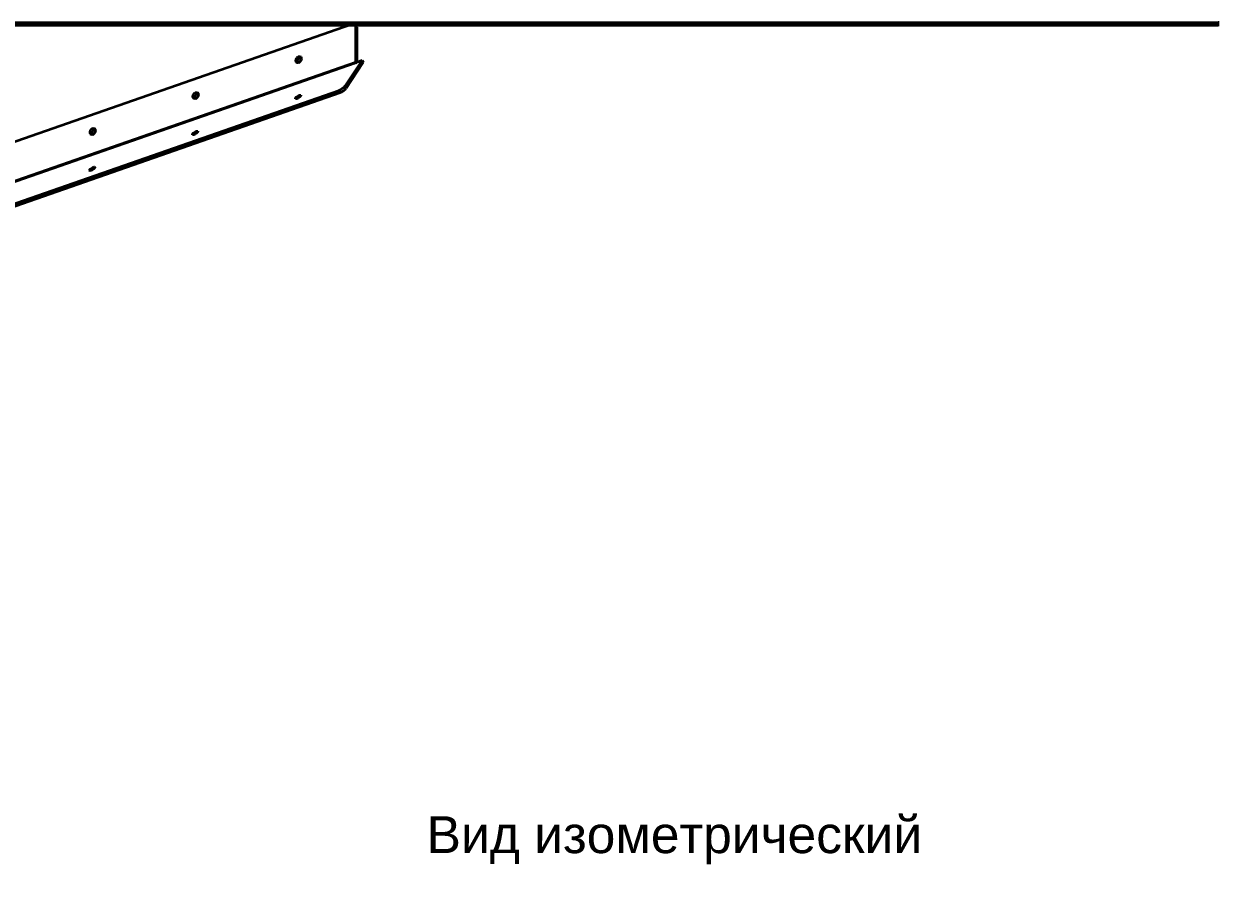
# Model space of a CAD drawing. Header units: millimetres. Extents: x 0 to 420, y 0 to 297.
# Drawn here: x 237.3 to 350.6, y 136.9 to 219.5 of the extents above; entities that cross this region are included whole.
import ezdxf

# ---------------------------------------------------------------- set-up
doc = ezdxf.new("R2010")
doc.units = ezdxf.units.MM
doc.styles.add('GOST', font='Arial')

msp = doc.modelspace()

# ---------------------------------------------------------------- linework, layer by layer
at = {"color": 1, "lineweight": 35}
for p, q in [((46.39, 142.07), (268.35, 219.44)), ((268.35, 219.44), (268.42, 219.46)), ((268.42, 219.46), (268.48, 219.46)), ((268.48, 219.46), (268.54, 219.45)), ((268.54, 219.45), (268.59, 219.43)), ((268.59, 219.43), (268.66, 219.38)), ((268.75, 219.35), (268.59, 219.43)), ((268.66, 219.38), (268.7, 219.31)), ((268.71, 219.36), (268.66, 219.37)), ((268.7, 219.31), (268.73, 219.23)), ((268.75, 219.35), (268.71, 219.36)), ((268.73, 219.23), (268.74, 219.13)), ((268.74, 219.13), (268.74, 215.85)), ((268.74, 219.13), (268.9, 219.04)), ((268.81, 219.3), (268.75, 219.35)), ((268.86, 219.23), (268.81, 219.3)), ((268.89, 219.14), (268.86, 219.23)), ((268.9, 219.04), (268.89, 219.14)), ((268.9, 215.87), (268.9, 219.04)), ((263.32, 216.36), (263.37, 216.38)), ((263.37, 216.38), (263.42, 216.39)), ((263.42, 216.39), (263.47, 216.38)), ((263.47, 216.38), (263.51, 216.37)), ((268.71, 215.74), (50.46, 139.65)), ((50.49, 139.77), (268.74, 215.85)), ((263.1, 216.01), (263.11, 216.07)), ((263.1, 215.96), (263.1, 216.01)), ((263.11, 215.9), (263.1, 215.96)), ((263.11, 216.07), (263.13, 216.13)), ((263.13, 215.86), (263.11, 215.9)), ((263.13, 216.13), (263.15, 216.19)), ((263.16, 215.82), (263.13, 215.86)), ((263.15, 216.19), (263.19, 216.24)), ((263.2, 215.79), (263.16, 215.82)), ((263.19, 216.24), (263.23, 216.29)), ((263.26, 215.78), (263.2, 215.79)), ((263.23, 216.29), (263.27, 216.33)), ((263.27, 216.02), (263.26, 215.93)), ((263.26, 215.93), (263.26, 215.84)), ((263.26, 215.84), (263.29, 215.77)), ((263.33, 215.78), (263.26, 215.78)), ((263.27, 216.33), (263.32, 216.36)), ((263.31, 216.1), (263.27, 216.02)), ((263.36, 216.18), (263.31, 216.1)), ((263.4, 215.81), (263.33, 215.78)), ((263.43, 216.24), (263.36, 216.18)), ((263.47, 215.86), (263.4, 215.81)), ((263.5, 216.28), (263.43, 216.24)), ((263.52, 215.92), (263.47, 215.86)), ((263.58, 216.3), (263.5, 216.28)), ((263.51, 216.37), (263.55, 216.33)), ((263.57, 216), (263.52, 215.92)), ((263.55, 216.33), (263.58, 216.29)), ((263.6, 216.08), (263.57, 216)), ((263.58, 216.29), (263.6, 216.23)), ((263.6, 216.23), (263.61, 216.17)), ((263.61, 216.17), (263.6, 216.08)), ((269.36, 216.03), (267.73, 213.56)), ((267.85, 213.36), (269.48, 215.83)), ((268.74, 215.79), (268.71, 215.74)), ((268.71, 215.72), (268.71, 215.74)), ((268.71, 215.74), (268.73, 215.72)), ((268.72, 215.72), (268.71, 215.72)), ((268.75, 215.73), (268.72, 215.72)), ((268.74, 215.85), (268.74, 215.79)), ((268.79, 215.76), (268.75, 215.73)), ((268.85, 215.85), (268.79, 215.76)), ((268.85, 215.85), (269.36, 216.03)), ((269.36, 216.03), (269.48, 215.83)), ((49.1, 137.14), (267.16, 213.15)), ((253.61, 212.98), (253.66, 212.98)), ((253.66, 212.98), (253.71, 212.98)), ((253.71, 212.98), (253.75, 212.96)), ((267.32, 213.22), (267.16, 213.15)), ((267.16, 213.15), (267.28, 212.95)), ((267.28, 212.95), (267.45, 213.03)), ((267.49, 213.33), (267.32, 213.22)), ((267.45, 213.03), (267.61, 213.13)), ((267.63, 213.45), (267.49, 213.33)), ((267.61, 213.13), (267.76, 213.25)), ((267.68, 213.5), (267.63, 213.45)), ((267.73, 213.56), (267.68, 213.5)), ((267.85, 213.36), (267.73, 213.56)), ((267.76, 213.25), (267.81, 213.3)), ((267.81, 213.3), (267.85, 213.36)), ((49.23, 136.94), (267.28, 212.95)), ((253.34, 212.61), (253.35, 212.67)), ((253.34, 212.55), (253.34, 212.61)), ((253.35, 212.5), (253.34, 212.55)), ((253.35, 212.67), (253.37, 212.73)), ((253.37, 212.46), (253.35, 212.5)), ((253.37, 212.73), (253.39, 212.79)), ((253.4, 212.42), (253.37, 212.46)), ((253.39, 212.79), (253.43, 212.84)), ((253.44, 212.39), (253.4, 212.42)), ((253.43, 212.84), (253.47, 212.89)), ((253.5, 212.37), (253.44, 212.39)), ((253.47, 212.89), (253.51, 212.93)), ((253.51, 212.61), (253.5, 212.53)), ((253.5, 212.53), (253.5, 212.44)), ((253.5, 212.44), (253.53, 212.37)), ((253.57, 212.38), (253.5, 212.37)), ((253.51, 212.93), (253.56, 212.96)), ((253.55, 212.7), (253.51, 212.61)), ((253.6, 212.78), (253.55, 212.7)), ((253.56, 212.96), (253.61, 212.98)), ((253.64, 212.4), (253.57, 212.38)), ((253.67, 212.84), (253.6, 212.78)), ((253.71, 212.45), (253.64, 212.4)), ((253.74, 212.88), (253.67, 212.84)), ((253.76, 212.52), (253.71, 212.45)), ((253.82, 212.9), (253.74, 212.88)), ((253.75, 212.96), (253.79, 212.93)), ((253.81, 212.6), (253.76, 212.52)), ((253.79, 212.93), (253.82, 212.89)), ((253.84, 212.68), (253.81, 212.6)), ((253.82, 212.89), (253.84, 212.83)), ((253.84, 212.83), (253.85, 212.77)), ((253.85, 212.77), (253.84, 212.68)), ((263.04, 212.42), (263.08, 212.48)), ((263.04, 212.39), (263.04, 212.42)), ((263.04, 212.37), (263.04, 212.39)), ((263.07, 212.36), (263.04, 212.37)), ((263.12, 212.36), (263.07, 212.36)), ((263.08, 212.48), (263.15, 212.55)), ((263.19, 212.37), (263.12, 212.36)), ((263.15, 212.55), (263.24, 212.62)), ((263.27, 212.41), (263.19, 212.37)), ((263.24, 212.62), (263.34, 212.67)), ((263.35, 212.45), (263.27, 212.41)), ((263.34, 212.67), (263.43, 212.71)), ((263.42, 212.51), (263.35, 212.45)), ((263.48, 212.56), (263.42, 212.51)), ((263.43, 212.71), (263.51, 212.72)), ((263.53, 212.62), (263.48, 212.56)), ((263.51, 212.72), (263.53, 212.71)), ((263.53, 212.71), (263.55, 212.7)), ((263.55, 212.66), (263.53, 212.62)), ((263.55, 212.7), (263.55, 212.66)), ((243.85, 209.57), (243.9, 209.58)), ((243.9, 209.58), (243.95, 209.58)), ((243.58, 209.21), (243.59, 209.27)), ((243.58, 209.15), (243.58, 209.21)), ((243.59, 209.1), (243.58, 209.15)), ((243.59, 209.27), (243.61, 209.33)), ((243.61, 209.05), (243.59, 209.1)), ((243.61, 209.33), (243.63, 209.38)), ((243.64, 209.02), (243.61, 209.05)), ((243.63, 209.38), (243.67, 209.44)), ((243.68, 208.99), (243.64, 209.02)), ((243.67, 209.44), (243.71, 209.48)), ((243.74, 208.97), (243.68, 208.99)), ((243.71, 209.48), (243.75, 209.52)), ((243.75, 209.21), (243.74, 209.12)), ((243.74, 209.12), (243.74, 209.04)), ((243.74, 209.04), (243.77, 208.97)), ((243.81, 208.97), (243.74, 208.97)), ((243.75, 209.52), (243.8, 209.55)), ((243.79, 209.3), (243.75, 209.21)), ((243.84, 209.38), (243.79, 209.3)), ((243.8, 209.55), (243.85, 209.57)), ((243.88, 209), (243.81, 208.97)), ((243.91, 209.44), (243.84, 209.38)), ((243.94, 209.05), (243.88, 209)), ((243.98, 209.48), (243.91, 209.44)), ((244, 209.12), (243.94, 209.05)), ((243.95, 209.58), (243.99, 209.56)), ((244.05, 209.49), (243.98, 209.48)), ((243.99, 209.56), (244.03, 209.53)), ((244.05, 209.19), (244, 209.12)), ((244.03, 209.53), (244.06, 209.48)), ((244.08, 209.28), (244.05, 209.19)), ((244.06, 209.48), (244.08, 209.43)), ((244.08, 209.43), (244.09, 209.36)), ((244.09, 209.36), (244.08, 209.28)), ((253.28, 209.01), (253.32, 209.08)), ((253.28, 208.99), (253.28, 209.01)), ((253.28, 208.97), (253.28, 208.99)), ((253.31, 208.95), (253.28, 208.97)), ((253.36, 208.95), (253.31, 208.95)), ((253.32, 209.08), (253.39, 209.15)), ((253.43, 208.97), (253.36, 208.95)), ((253.39, 209.15), (253.48, 209.21)), ((253.5, 209), (253.43, 208.97)), ((253.48, 209.21), (253.58, 209.27)), ((253.58, 209.05), (253.5, 209)), ((253.58, 209.27), (253.67, 209.31)), ((253.66, 209.1), (253.58, 209.05)), ((253.72, 209.16), (253.66, 209.1)), ((253.67, 209.31), (253.75, 209.31)), ((253.77, 209.21), (253.72, 209.16)), ((253.75, 209.31), (253.77, 209.31)), ((253.77, 209.31), (253.79, 209.3)), ((253.79, 209.26), (253.77, 209.21)), ((253.79, 209.3), (253.79, 209.26)), ((243.51, 205.59), (243.52, 205.61)), ((243.52, 205.57), (243.51, 205.59)), ((243.52, 205.61), (243.56, 205.67)), ((243.55, 205.55), (243.52, 205.57)), ((243.6, 205.55), (243.55, 205.55)), ((243.56, 205.67), (243.63, 205.74)), ((243.67, 205.57), (243.6, 205.55)), ((243.63, 205.74), (243.72, 205.81)), ((243.74, 205.6), (243.67, 205.57)), ((243.72, 205.81), (243.82, 205.87)), ((243.82, 205.65), (243.74, 205.6)), ((243.82, 205.87), (243.91, 205.9)), ((243.9, 205.7), (243.82, 205.65)), ((243.96, 205.76), (243.9, 205.7)), ((243.91, 205.9), (243.98, 205.91)), ((244.01, 205.81), (243.96, 205.76)), ((243.98, 205.91), (244.01, 205.91)), ((244.01, 205.91), (244.02, 205.89)), ((244.03, 205.86), (244.01, 205.81)), ((244.02, 205.89), (244.03, 205.86))]:
    msp.add_line(p, q, dxfattribs=at)
at = {"color": 1, "lineweight": 70}
for p in [(71.25, 219.46), (350.6, 219.47)]:
    msp.add_line(p, (350.5, 219.46), dxfattribs=at)

# ---------------------------------------------------------------- texts
at = {"color": 3, "style": 'GOST'}
msp.add_text('Вид изометрический', height=3.5, dxfattribs=at).set_placement((275.48, 140.91))

doc.saveas('drawing.dxf')
